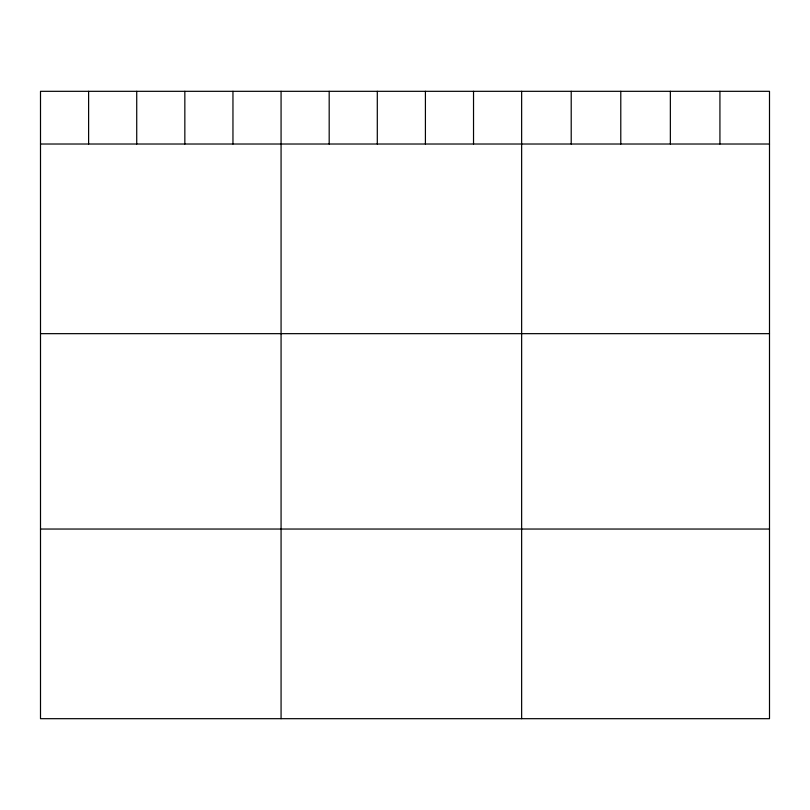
<?xml version="1.0" encoding="UTF-8"?>
<svg xmlns="http://www.w3.org/2000/svg" width="810" height="810" viewBox="0 0 810 810"><rect width="100%" height="100%" fill="white"/><g stroke="black" fill="none" stroke-linecap="round" stroke-linejoin="round"><path stroke-width="1.21" d="M769.5 144.018L769.5 718.683L40.5 718.683L40.5 91.317L769.5 91.317L769.5 144.018L40.5 144.018M40.5 333.659L769.5 333.659M40.5 529.041L769.5 529.041M719.928 91.317L719.928 144.018M670.356 91.317L670.356 144.018M620.784 91.317L620.784 144.018M571.212 91.317L571.212 144.018M521.64 91.317L521.64 718.683M473.526 91.317L473.526 144.018M425.412 91.317L425.412 144.018M377.298 91.317L377.298 144.018M329.184 91.317L329.184 144.018M281.07 91.317L281.07 718.683M232.956 91.317L232.956 144.018M184.842 91.317L184.842 144.018M136.728 91.317L136.728 144.018M88.614 91.317L88.614 144.018"/></g></svg>
